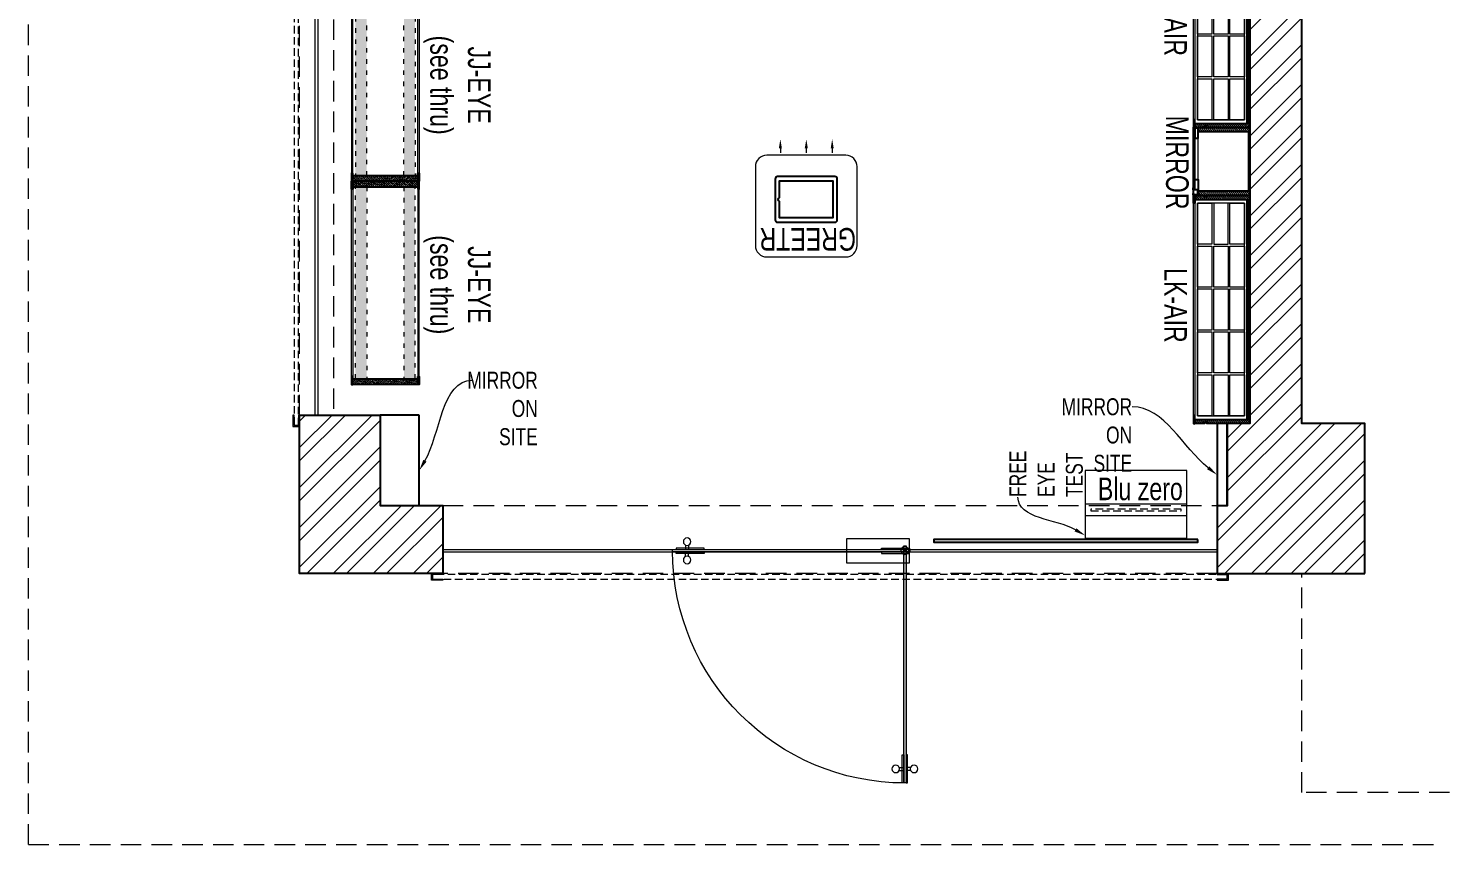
# Model space of a CAD drawing. Header units: feet. Extents: x 5142741 to 5149029, y -5286973 to -5271198.
# Drawn here: x 5142741 to 5149029, y -5286973 to -5283360 of the extents above; entities that cross this region are included whole.
import ezdxf
from ezdxf import colors
from ezdxf.entities.mleader import LeaderData, LeaderLine
from ezdxf.math import Vec2, Vec3

# ---------------------------------------------------------------- set-up
doc = ezdxf.new("R2010")
doc.units = ezdxf.units.FT
doc.header["$LTSCALE"] = 33
doc.header["$MEASUREMENT"] = 0
for name, pattern in [('a_p6_plan_L18$0$HIDDEN', [0.375, 0.25, -0.125]), ('ACAD_ISO03W100', [30, 12, -18]), ('D10_DASHED', [0.75, 0.5, -0.25]), ('HIDDENX2', [0.75, 0.5, -0.25])]:
    doc.linetypes.add(name, pattern=pattern)
for name, color, linetype, lineweight in [('A-Glazing', 4, 'Continuous', 20), ('A-shutter', 8, 'Continuous', 18), ('beam', 90, 'Continuous', 9), ('Glazing', 141, 'Continuous', 15), ('LENS-DIM', 252, 'Continuous', 5), ('LENS-FURNITURE', 13, 'Continuous', 9), ('LENS-PARTITION', 21, 'Continuous', 25), ('LENS-TEXT', 31, 'Continuous', 5), ('LENS_TEXT', 31, 'Continuous', 5), ('LK-FF&E FLOOR', 1, 'Continuous', 9), ('LK-FF&E WALL', 1, 'Continuous', 9), ('LN-ELEVATION-1', 81, 'Continuous', 25), ('LN-ELEVATION-2', 103, 'Continuous', 20), ('LN-ELEVATION-3', 125, 'Continuous', 18), ('LN-ELEVATION-4', 145, 'Continuous', 13), ('LN-HATCH', 251, 'Continuous', 0), ('PLANO-TXT', 252, 'Continuous', 5), ('rolling shutter', 1, 'Continuous', 5)]:
    doc.layers.add(name, color=color, linetype=linetype, lineweight=lineweight)
doc.layers.add('A-WALL', color=1, linetype='Continuous')
doc.styles.add('LK TXT', font='GILC____.TTF', dxfattribs={"height": 100})
doc.styles.get("Standard").update_dxf_attribs({"font": 'GILC____.TTF'})
pattern_1 = [(45, (-583719.1914, 43520.887), (3.31456304, 12.1533978), [15.625, -3.125, 0, -3.125])]
pattern_2 = [(45, (-584019.1914, 43520.887), (3.31456304, 12.1533978), [15.625, -3.125, 0, -3.125])]
pattern_3 = [(45, (7858558.917, 3503823.203), (-4.4901280605, 4.4901280605), [])]

# ---------------------------------------------------------------- blocks, each defined once
blk = doc.blocks.new('MIRROR')
at = {"layer": 'LN-HATCH', "ltscale": 0.5}
h = blk.add_hatch(dxfattribs=at)
h.set_pattern_fill('ANSI31', color=256, scale=2)
h.set_pattern_definition([(45, (4060433.7416, 1708720.787), (-4.4901280605, 4.4901280605), [])])
h.paths.add_polyline_path([(212.9, 101.3), (230.9, 101.3), (230.9, -127.7), (212.9, -127.7)])
h.paths.add_polyline_path([(230.9, 95.3), (494.9, 95.3), (494.9, 101.3), (230.9, 101.3)])
h.paths.add_polyline_path([(512.9, 101.3), (494.9, 101.3), (494.9, -127.7), (512.9, -127.7)])
at = {"layer": 'Defpoints'}
blk.add_lwpolyline([(512.9, 101.3), (212.9, 101.3), (212.9, -148.7), (512.9, -148.7)], close=True, dxfattribs=at)
at = {"layer": 'LN-ELEVATION-1'}
for points in [[(212.9, 101.3), (230.9, 101.3), (230.9, -127.7), (212.9, -127.7)], [(230.9, 95.3), (494.9, 95.3), (494.9, 101.3), (230.9, 101.3)], [(512.9, 101.3), (494.9, 101.3), (494.9, -127.7), (512.9, -127.7)], [(259.9, -141.7), (259.9, -127.7), (214.9, -127.7), (214.9, -148.7), (223.9, -148.7), (223.9, -147.2), (216.4, -147.2), (216.4, -141.7)], [(442.9, -141.7), (442.9, -127.7), (487.9, -127.7), (487.9, -148.7), (478.9, -148.7), (478.9, -147.2), (486.4, -147.2), (486.4, -141.7)], [(504.9, -148.7), (504.9, -147.2), (509.4, -147.2), (509.4, -129.2), (487.9, -129.2), (487.9, -127.7), (510.9, -127.7), (510.9, -148.7)]]:
    blk.add_lwpolyline(points, close=True, dxfattribs=at)
at = {"layer": 'LN-ELEVATION-2', "color": 4, "lineweight": 0}
blk.add_lwpolyline([(216.4, -141.7), (486.4, -141.7), (486.4, -147.2), (216.4, -147.2)], close=True, dxfattribs=at)
at = {"layer": 'LN-ELEVATION-2'}
blk.add_lwpolyline([(259.9, -141.7), (442.9, -141.7), (442.9, -127.7), (259.9, -127.7)], close=True, dxfattribs=at)
at = {"layer": 'LN-ELEVATION-4', "ltscale": 0.5}
blk.add_line((478.9, -148.7), (223.9, -148.7), dxfattribs=at)
blk = doc.blocks.new('*U42')
at = {"layer": 'A-shutter', "color": 5, "ltscale": 10}
for points in [[(41038450.5, -1561539.2), (41038450.5, -1561544.2), (41038405.5, -1561544.2), (41038405.5, -1561564.2), (41038450.5, -1561564.2), (41038450.5, -1561569.2), (41038400.5, -1561569.2), (41038400.5, -1561539.2)], [(41041876.5, -1561539.2), (41041876.5, -1561544.2), (41041921.5, -1561544.2), (41041921.5, -1561564.2), (41041876.5, -1561564.2), (41041876.5, -1561569.2), (41041926.5, -1561569.2), (41041926.5, -1561539.2)]]:
    blk.add_lwpolyline(points, close=True, dxfattribs=at)
at = {"layer": 'A-shutter', "color": 5, "linetype": 'HIDDENX2', "ltscale": 2}
blk.add_lwpolyline([(41038405.5, -1561544.2), (41038405.5, -1561564.2), (41041921.5, -1561564.2), (41041921.5, -1561544.2)], close=True, dxfattribs=at)
blk = doc.blocks.new('*U43')
at = {"layer": 'A-shutter', "color": 5, "ltscale": 10}
for points in [[(41036040.5, -1561539.2), (41036040.5, -1561544.2), (41035995.5, -1561544.2), (41035995.5, -1561564.2), (41036040.5, -1561564.2), (41036040.5, -1561569.2), (41035990.5, -1561569.2), (41035990.5, -1561539.2)], [(41041876.5, -1561539.2), (41041876.5, -1561544.2), (41041921.5, -1561544.2), (41041921.5, -1561564.2), (41041876.5, -1561564.2), (41041876.5, -1561569.2), (41041926.5, -1561569.2), (41041926.5, -1561539.2)]]:
    blk.add_lwpolyline(points, close=True, dxfattribs=at)
at = {"layer": 'A-shutter', "color": 5, "linetype": 'HIDDENX2', "ltscale": 2}
blk.add_lwpolyline([(41035995.5, -1561544.2), (41035995.5, -1561564.2), (41041921.5, -1561564.2), (41041921.5, -1561544.2)], close=True, dxfattribs=at)
blk = doc.blocks.new('A$C3f2096d8')
at = {"layer": 'LN-HATCH'}
h = blk.add_hatch(dxfattribs=at)
h.set_pattern_fill('ANSI32', color=256, scale=333, angle=180)
h.set_pattern_definition([(225, (-5057525.58, 5274698.1), (88.2999593, -88.2999593), []), (225, (-5057584.45, 5274698.1), (88.2999593, -88.2999593), [])])
h.paths.add_polyline_path([(4187, -13107), (4187, -12443), (3908, -12443), (3908, 230), (-526, 230), (-526, -3012), (-376, -3012), (-376, -390), (0, -390), (0, 0), (3546, 0), (3546, -3000), (3678, -3000), (3678, -12443), (3578, -12443), (3578, -12807), (3533, -12807), (3533, -13107)])
h.paths.add_polyline_path([(-526, -12406), (-170, -12406), (-170, -12806), (107, -12806), (107, -13107), (-526, -13107)], flags=17)
h.paths.add_polyline_path([(-526, -6570), (3, -6570), (3, -5930), (-526, -5930)], flags=17)
at = {"layer": 'A-Glazing'}
for points in [[(-445, -6570), (-445, -12406), (-457, -12406), (-457, -6570)], [(107, -13000.5), (3533, -13000.5), (3533, -13012.5), (107, -13012.5)]]:
    blk.add_lwpolyline(points, close=True, dxfattribs=at)
at = {"layer": 'A-WALL'}
blk.add_lwpolyline([(4187, -13107), (4187, -12443), (3908, -12443), (3908, 230), (-526, 230), (-526, -3012), (-376, -3012), (-376, -390), (0, -390), (0, 0), (3546, 0), (3546, -3000), (3678, -3000), (3678, -12443), (3578, -12443), (3578, -12807), (3533, -12807), (3533, -13107)], close=True, dxfattribs=at)
blk.add_lwpolyline([(-526, -12406), (-170, -12406), (-170, -12806), (107, -12806), (107, -13107), (-526, -13107), (-526, -12406)], dxfattribs=at)
at = {"layer": 'beam', "linetype": 'a_p6_plan_L18$0$HIDDEN', "lineweight": 5, "ltscale": 11}
for points in [[(-1726, -14307), (-1726, 1467.3)], [(3908, -14077), (3908, -13107)], [(4561.7, -14077), (3908, -14077)], [(-1726, -14307), (4531.3, -14307)]]:
    blk.add_lwpolyline(points, dxfattribs=at)
for points in [[(-526, -6570), (-376, -6570), (-376, -12406), (-526, -12406)], [(3533, -13107), (107, -13107), (107, -12806), (3533, -12806)]]:
    blk.add_lwpolyline(points, close=True, dxfattribs=at)
at = {"layer": 'rolling shutter', "color": 2, "rotation": 270}
blk.add_blockref('*U43', (1561013.2, 41029470.5), dxfattribs=at)
at = {"layer": 'rolling shutter', "color": 2}
blk.add_blockref('*U42', (-41038343.5, 1548432.2), dxfattribs=at)
blk = doc.blocks.new('Entrance Door')
at = {"layer": 'Glazing', "ltscale": 111}
blk.add_hatch(color=256, dxfattribs=at).paths.add_polyline_path([(18, -34.8), (18, -1235), (30, -1235), (30, -34.8)])
at = {"layer": 'Glazing'}
for p, q in [((30, -54.2), (18, -66.2)), ((1117.8, -31.3), (1117.8, -54.3)), ((1117.8, -89.2), (1117.8, -66.3)), ((1132.8, -31.3), (1132.8, -54.3)), ((1132.8, -89.2), (1132.8, -66.3))]:
    blk.add_line(p, q, dxfattribs=at)
at = {"layer": 'Glazing', "ltscale": 44}
for p, q in [((-4.9, -1156.3), (18, -1156.3)), ((-4.9, -1171.3), (18, -1171.3)), ((52.9, -1156.3), (30, -1156.3)), ((52.9, -1171.3), (30, -1171.3))]:
    blk.add_line(p, q, dxfattribs=at)
at = {"layer": 'Glazing'}
for points in [[(320, -120.5), (0, -120.5), (0, 0), (320, 0)], [(0, -54.2), (142.5, -54.2), (142.5, -46.8), (0, -46.8)], [(0, -66.2), (142.5, -66.2), (142.5, -73.7), (0, -73.7)], [(1180.8, -54.3), (1038.3, -54.3), (1038.3, -46.8), (1180.8, -46.8)], [(1180.8, -66.3), (1038.3, -66.3), (1038.3, -73.8), (1180.8, -73.8)]]:
    blk.add_lwpolyline(points, close=True, dxfattribs=at)
at = {"layer": 'Glazing', "ltscale": 222}
blk.add_lwpolyline([(-1.5, -66.2), (1198.8, -66.2), (1198.8, -54.2), (-1.5, -54.2)], close=True, dxfattribs=at)
at = {"layer": 'Glazing', "ltscale": 111}
blk.add_lwpolyline([(18, -34.8), (18, -1235), (30, -1235), (30, -34.8)], close=True, dxfattribs=at)
at = {"layer": 'Glazing', "ltscale": 44}
for points in [[(18, -1092.5), (18, -1235), (10.5, -1235), (10.5, -1092.5)], [(30, -1092.5), (30, -1235), (37.5, -1235), (37.5, -1092.5)]]:
    blk.add_lwpolyline(points, close=True, dxfattribs=at)
at = {"layer": 'Glazing'}
for centre, radius in [((1125.3, -13.9), 19), ((24, -58.7), 19.8), ((1125.3, -106.6), 19)]:
    blk.add_circle(centre, radius, dxfattribs=at)
at = {"layer": 'Glazing', "ltscale": 44}
for centre in [(-22.4, -1163.8), (70.4, -1163.8)]:
    blk.add_circle(centre, 19, dxfattribs=at)
at = {"layer": 'Glazing', "ltscale": 222}
blk.add_arc((24, -60.2), 1174.8, 270, 359.99955, dxfattribs=at)
blk = doc.blocks.new('JJ STSH 900')
h = blk.add_hatch(color=177)
h.dxf.hatch_style = 1
h.paths.add_polyline_path([(425, 50), (-425, 50), (-425, 0), (425, 0)])
h = blk.add_hatch(color=177)
h.dxf.hatch_style = 1
h.paths.add_polyline_path([(425, -164), (-425, -164), (-425, -214), (425, -214)])
at = {"layer": 'LN-HATCH', "ltscale": 0.5}
h = blk.add_hatch(dxfattribs=at)
h.set_pattern_fill('ANSI36', color=256, scale=50)
h.set_pattern_definition(pattern_1)
h.paths.add_polyline_path([(-415, 62), (-415, 68), (-450, 68), (-450, 62)])
h = blk.add_hatch(dxfattribs=at)
h.set_pattern_fill('ANSI36', color=256, scale=50)
h.set_pattern_definition(pattern_2)
h.paths.add_polyline_path([(415, 62), (415, 68), (450, 68), (450, 62)])
h = blk.add_hatch(dxfattribs=at)
h.set_pattern_fill('ANSI36', color=256, scale=50)
h.set_pattern_definition(pattern_1)
h.paths.add_polyline_path([(-425, 62), (-450, 62), (-450, 18), (-450, 8), (-450, -226), (-425, -226)])
h = blk.add_hatch(dxfattribs=at)
h.set_pattern_fill('ANSI36', color=256, scale=50)
h.set_pattern_definition(pattern_2)
h.paths.add_polyline_path([(450, 8), (450, 18), (450, 62), (425, 62), (425, -226), (450, -226)])
h = blk.add_hatch(dxfattribs=at)
h.set_pattern_fill('ANSI36', color=256, scale=50)
h.set_pattern_definition(pattern_1)
h.paths.add_polyline_path([(-415, -226), (-415, -232), (-450, -232), (-450, -226)])
h = blk.add_hatch(dxfattribs=at)
h.set_pattern_fill('ANSI36', color=256, scale=50)
h.set_pattern_definition(pattern_2)
h.paths.add_polyline_path([(415, -226), (415, -232), (450, -232), (450, -226)])
at = {"layer": 'LN-ELEVATION-1', "ltscale": 0.5}
for points in [[(-415, 62), (-415, 68), (-450, 68), (-450, 62)], [(415, 62), (415, 68), (450, 68), (450, 62)], [(-450, -226), (-450, 8), (-450, 8), (-450, 18), (-450, 18), (-450, 62), (-425, 62), (-425, -226)], [(450, -226), (450, 8), (450, 8), (450, 18), (450, 18), (450, 62), (425, 62), (425, -226)], [(-415, -226), (-415, -232), (-450, -232), (-450, -226)], [(415, -226), (415, -232), (450, -232), (450, -226)]]:
    blk.add_lwpolyline(points, close=True, dxfattribs=at)
at = {"layer": 'LN-ELEVATION-3', "ltscale": 0.5}
for p, q in [((-415, 68), (415, 68)), ((415, 62), (-415, 62)), ((425, -226), (-425, -226)), ((415, -226), (-415, -226)), ((-415, -232), (415, -232))]:
    blk.add_line(p, q, dxfattribs=at)
at = {"layer": 'LN-ELEVATION-4', "linetype": 'ACAD_ISO03W100', "ltscale": 0.05}
for points in [[(425, 0), (-425, 0), (-425, 50), (425, 50)], [(425, -164), (-425, -164), (-425, -214), (425, -214)]]:
    blk.add_lwpolyline(points, close=True, dxfattribs=at)
blk = doc.blocks.new('VC HD 1010')
at = {"layer": 'LN-HATCH', "ltscale": 0.5}
h = blk.add_hatch(dxfattribs=at)
h.set_pattern_fill('ANSI31', color=256, scale=2)
h.set_pattern_definition([(45, (3761554.586, 1795022.936), (-4.490128061, 4.490128061), [])])
h.paths.add_polyline_path([(-505.2, 24), (-505.2, -166), (-499.2, -166), (-499.2, -176), (-505.2, -176), (-505.2, -220), (-487.2, -220), (-487.2, 24)])
h = blk.add_hatch(dxfattribs=at)
h.set_pattern_fill('ANSI31', color=256, scale=2)
h.set_pattern_definition(pattern_3)
h.paths.add_polyline_path([(504.8, 24), (504.8, -166), (498.8, -166), (498.8, -176), (504.8, -176), (504.8, -220), (486.8, -220), (486.8, 24)])
h = blk.add_hatch(dxfattribs=at)
h.set_pattern_fill('ANSI31', color=256, scale=2)
h.set_pattern_definition([(45, (7858741.917, 3503823.203), (-4.4901280605, 4.4901280605), [])])
h.paths.add_polyline_path([(-470.2, -220), (-470.2, -226), (-505.2, -226), (-505.2, -220)])
h = blk.add_hatch(dxfattribs=at)
h.set_pattern_fill('ANSI31', color=256, scale=2)
h.set_pattern_definition(pattern_3)
h.paths.add_polyline_path([(476.8, -220), (476.8, -226), (511.8, -226), (511.8, -220)])
at = {"layer": 'LN-ELEVATION-1', "ltscale": 0.5}
for points in [[(-505.2, 24), (-505.2, -166), (-499.2, -166), (-499.2, -176), (-505.2, -176), (-505.2, -220), (-487.2, -220), (-487.2, 24)], [(486.8, 12), (-487.2, 12), (-487.2, 18), (486.8, 18)], [(504.8, 24), (504.8, -166), (498.8, -166), (498.8, -176), (504.8, -176), (504.8, -220), (486.8, -220), (486.8, 24)], [(-470.2, -220), (-470.2, -226), (-505.2, -226), (-505.2, -220)], [(469.8, -220), (469.8, -226), (504.8, -226), (504.8, -220)]]:
    blk.add_lwpolyline(points, close=True, dxfattribs=at)
at = {"layer": 'LN-ELEVATION-2', "ltscale": 0.5}
blk.add_lwpolyline([(470.2, 0), (-470.2, 0), (-470.2, -208), (470.2, -208)], close=True, dxfattribs=at)
at = {"layer": 'LN-ELEVATION-3', "ltscale": 0.5}
for p, q in [((-487.2, 24), (486.8, 24)), ((-470.2, -220), (469.8, -220)), ((469.8, -226), (-470.2, -226))]:
    blk.add_line(p, q, dxfattribs=at)
for points in [[(-470.2, 0), (-288.5, 0), (-288.5, -64), (-470.2, -64)], [(-280.5, 0), (-98.8, 0), (-98.8, -64), (-280.5, -64)], [(-90.8, 0), (90.8, 0), (90.8, -64), (-90.8, -64)], [(98.8, 0), (280.5, 0), (280.5, -64), (98.8, -64)], [(288.5, 0), (470.2, 0), (470.2, -64), (288.5, -64)], [(-470.2, -136), (-288.5, -136), (-288.5, -72), (-470.2, -72)], [(-280.5, -72), (-98.8, -72), (-98.8, -136), (-280.5, -136)], [(-90.8, -72), (90.8, -72), (90.8, -136), (-90.8, -136)], [(98.8, -72), (280.5, -72), (280.5, -136), (98.8, -136)], [(288.5, -72), (470.2, -72), (470.2, -136), (288.5, -136)], [(-470.2, -144), (-288.5, -144), (-288.5, -208), (-470.2, -208)], [(-280.5, -144), (-98.8, -144), (-98.8, -208), (-280.5, -208)], [(-90.8, -144), (90.8, -144), (90.8, -208), (-90.8, -208)], [(98.8, -144), (280.5, -144), (280.5, -208), (98.8, -208)], [(288.5, -144), (470.2, -144), (470.2, -208), (288.5, -208)]]:
    blk.add_lwpolyline(points, close=True, dxfattribs=at)
blk = doc.blocks.new('BLUE ZERO')
at = {"layer": 'LENS-FURNITURE', "ltscale": 0.5}
for points in [[(86206.7, 120883.4), (86206.7, 120433.4), (85906.7, 120433.4), (85906.7, 120883.4)], [(86106.7, 120883.4), (86106.7, 120433.4), (86056.7, 120433.4), (86056.7, 120883.4)]]:
    blk.add_lwpolyline(points, close=True, dxfattribs=at)
at = {"layer": 'LENS-FURNITURE', "linetype": 'D10_DASHED', "ltscale": 2}
blk.add_lwpolyline([(86085.7, 120858.4), (86085.7, 120458.4), (86077.7, 120458.4), (86077.7, 120858.4)], close=True, dxfattribs=at)
blk = doc.blocks.new('GREETR 450x450')
at = {"layer": 'LN-ELEVATION-1', "linetype": 'ByBlock', "lineweight": -2}
for p, q in [((481.3, 339.7), (461, 339.7)), ((481.3, 225), (461, 225)), ((481.3, 110.3), (461, 110.3))]:
    blk.add_line(p, q, dxfattribs=at)
at = {"layer": 'LN-ELEVATION-1'}
for points in [[(355.5, 98.3), (355.5, 352.3, 0.414214), (345.5, 362.3), (163.5, 362.3, 0.414214), (153.5, 352.3), (153.5, 98.3, 0.414214), (163.5, 88.3), (345.5, 88.3, 0.414214)], [(264, 342.8), (336.5, 342.8), (336.5, 107.8), (172.5, 107.8), (172.5, 342.8), (245, 342.8, 0.327538), (246.9, 344.2, -0.733799), (262.1, 344.2, 0.327538)]]:
    blk.add_lwpolyline(points, format="xyb", close=True, dxfattribs=at)
at = {"layer": 'LN-ELEVATION-1', "linetype": 'ByBlock', "lineweight": -2}
for points in [[(481.3, 346.4), (481.3, 333.1), (521.3, 339.7)], [(481.3, 231.7), (481.3, 218.3), (521.3, 225)], [(481.3, 116.9), (481.3, 103.6), (521.3, 110.3)]]:
    blk.add_solid(points, dxfattribs=at)
at = {"layer": 'LN-ELEVATION-2'}
blk.add_lwpolyline([(50, 0), (400, 0, 0.414214), (450, 50), (450, 400, 0.414214), (400, 450), (50, 450, 0.414214), (0, 400), (0, 50, 0.414214)], format="xyb", close=True, dxfattribs=at)
at = {"layer": 'LENS-TEXT', "color": 0, "linetype": 'Continuous', "ltscale": 3, "insert": (78.9, 218.7), "char_height": 100, "attachment_point": 5, "rotation": 90, "style": 'LK TXT'}
blk.add_mtext_dynamic_manual_height_columns('GREETR', width=353.056, gutter_width=0.5, heights=[0], dxfattribs=at)

msp = doc.modelspace()

# ---------------------------------------------------------------- linework, layer by layer
msp.add_lwpolyline([(5147914.9, -5285622.6), (5146746.9, -5285622.6), (5146746.9, -5285634.6), (5147914.9, -5285634.6)], close=True)
at = {"layer": 'LENS-PARTITION'}
for points in [[(5144470.4, -5285072.1), (5144297.4, -5285072.1), (5144297.4, -5285472.1), (5144470.4, -5285472.1)], [(5148000.4, -5285472.1), (5148045.4, -5285472.1), (5148045.4, -5285109.1), (5148000.4, -5285109.1)]]:
    msp.add_lwpolyline(points, close=True, dxfattribs=at)

# ---------------------------------------------------------------- block references
at = {"layer": 'A-Glazing', "xscale": -0.8748404702499005, "yscale": 0.8748404702499005, "zscale": 0.8748404702499005, "rotation": 359.9999889093191}
msp.add_blockref('Entrance Door', (5146640.1, -5285619.9), dxfattribs=at)
at = {"layer": 'LENS-DIM', "color": 2}
msp.add_blockref('A$C3f2096d8', (5144467.4, -5272666.1), dxfattribs=at)
at = {"layer": 'LK-FF&E FLOOR', "rotation": 89.99999999999999}
msp.add_blockref('GREETR 450x450', (5146407.9, -5284371.7), dxfattribs=at)
at = {"layer": 'LK-FF&E FLOOR', "xscale": -1, "rotation": 90}
msp.add_blockref('BLUE ZERO', (5268300.6, -5199409.9), dxfattribs=at)
at = {"layer": 'LK-FF&E WALL'}
for name, p, rotation in [('VC HD 1010', (5148121.4, -5283294.3), 270), ('MIRROR', (5148044, -5283586.2), 270), ('JJ STSH 900', (5144238.4, -5284486.1), 90.00000000000003), ('VC HD 1010', (5148121.4, -5284604.3), 270)]:
    msp.add_blockref(name, p, dxfattribs=dict(at, rotation=rotation))
at = {"layer": 'LK-FF&E WALL', "xscale": -1, "rotation": 90}
msp.add_blockref('JJ STSH 900', (5144238.4, -5283586.1), dxfattribs=at)

# ---------------------------------------------------------------- texts
at = {"layer": 'LENS_TEXT', "linetype": 'Continuous', "ltscale": 3, "insert": (5147824, -5283953.8), "char_height": 100, "width": 324.474, "attachment_point": 5, "rotation": 270, "style": 'LK TXT'}
msp.add_mtext('{\\C7;MIRROR}', dxfattribs=at)
at = {"layer": 'PLANO-TXT', "linetype": 'Continuous', "ltscale": 3, "char_height": 100, "width": 443.309, "attachment_point": 5, "rotation": 270, "style": 'LK TXT'}
for s, insert in [('LK-AIR', (5147816.9, -5283316.9)), ('JJ-EYE\\P(see thru)', (5144637.7, -5283611.1)), ('JJ-EYE\\P(see thru)', (5144637.7, -5284494.9)), ('LK-AIR', (5147816.9, -5284586.1))]:
    msp.add_mtext(s, dxfattribs=dict(at, insert=insert))
at = {"layer": 'PLANO-TXT', "linetype": 'Continuous', "ltscale": 3, "insert": (5147660.9, -5285399.1), "char_height": 100, "width": 510.552, "attachment_point": 5, "style": 'LK TXT'}
msp.add_mtext('\\pt800;Blu zero', dxfattribs=at)

# ---------------------------------------------------------------- leaders
at = {"layer": 'LENS-TEXT', "color": 0, "linetype": 'Continuous', "ltscale": 3}
ml = msp.add_multileader_mtext('Standard', dxfattribs=at)
ml.set_content('\\pxqr,t3;{\\C0;MIRROR ON SITE}', color=1)
ml.set_leader_properties(color=256, linetype='ByLayer', lineweight=-1)
ml.build(insert=Vec2(0, 0))
ml.multileader.update_dxf_attribs({"leader_type": 2, "dogleg_length": 0.36, "arrow_head_size": 50})
ctx = ml.context
ctx.base_point, ctx.char_height, ctx.arrow_head_size, ctx.landing_gap_size, ctx.plane_origin, ctx.plane_x_axis, ctx.plane_y_axis = Vec3(5144705.4, -5284917.7), 75, 50, 0.09, Vec3(5150352.4, -5286413.9), Vec3(0.999999, -0.001097), Vec3(0.001097, 0.999999)
notes = []
notes.append((ctx, [(1, (1, 1, 0), (5144705.1, -5284917.7), (0.999999, -0.001097), 0.36, [(1, [(5144470.4, -5285317)], 0, [])])]))
ctx.mtext.insert, ctx.mtext.text_direction, ctx.mtext.rotation, ctx.mtext.width, ctx.mtext.flow_direction = Vec3(5144705.5, -5284879.7), Vec3(0.999999, -0.001097), 6.282088, 289.544, 5
ml = msp.add_multileader_mtext('Standard', dxfattribs=at)
ml.set_content('\\pxqr,t3;{\\C0;MIRROR ON SITE}', color=1)
ml.set_leader_properties(color=256, linetype='ByLayer', lineweight=-1)
ml.build(insert=Vec2(0, 0))
ml.multileader.update_dxf_attribs({"leader_type": 2, "dogleg_length": 0.36, "arrow_head_size": 50})
ctx = ml.context
ctx.base_point, ctx.char_height, ctx.arrow_head_size, ctx.landing_gap_size, ctx.plane_origin, ctx.plane_x_axis, ctx.plane_y_axis = Vec3(5147374.4, -5285035.5), 75, 50, 0.09, Vec3(5141977.4, -5286531.4), Vec3(0.999999, 0.001097), Vec3(-0.001097, 0.999999)
ctx.text_align_type = 2
notes.append((ctx, [(1, (1, 1, 0), (5147624.7, -5285035.2), (-0.999999, -0.001097), 0.36, [(1, [(5148000.4, -5285336.5)], 0, [])])]))
ctx.mtext.insert, ctx.mtext.text_direction, ctx.mtext.rotation, ctx.mtext.width, ctx.mtext.alignment, ctx.mtext.flow_direction = Vec3(5147624.3, -5284997.2), Vec3(0.999999, 0.001097), 0.001097, 289.544, 3, 5
at = {"layer": 'LENS_TEXT', "color": 1, "linetype": 'Continuous', "ltscale": 3}
ml = msp.add_multileader_mtext('Standard', dxfattribs=at)
ml.set_content('{\\C256;FREE EYE TEST}', color=1)
ml.set_leader_properties(color=256, linetype='ByLayer', lineweight=-1)
ml.build(insert=Vec2(0, 0))
ml.multileader.update_dxf_attribs({"leader_type": 2, "dogleg_length": 0.36, "arrow_head_size": 50})
ctx = ml.context
ctx.base_point, ctx.char_height, ctx.arrow_head_size, ctx.landing_gap_size, ctx.plane_origin, ctx.plane_x_axis, ctx.plane_y_axis = Vec3(5147119.4, -5285434.4), 75, 50, 0.09, Vec3(5145757, -5286712.2), Vec3(0, 1), Vec3(-1, 0)
notes.append((ctx, [(0, (1, 1, 0), (5147119.4, -5285434.8), (0, 1), 0.36, [(1, [(5147417.2, -5285604.6)], 0, [])])]))
ctx.mtext.insert, ctx.mtext.text_direction, ctx.mtext.rotation, ctx.mtext.width, ctx.mtext.flow_direction = Vec3(5147081.4, -5285434.3), Vec3(0, 1), 1.570796, 354.238, 5
for ctx, leaders in notes:
    for number, flags, end, landing, length, lines in leaders:
        leader = LeaderData()
        leader.index, (leader.has_last_leader_line, leader.has_dogleg_vector, leader.attachment_direction) = number, flags
        leader.last_leader_point, leader.dogleg_vector, leader.dogleg_length = Vec3(end), Vec3(landing), length
        for number, points, colour, breaks in lines:
            line = LeaderLine()
            line.index, line.vertices, line.color, line.breaks = number, Vec3.list(points), colors.encode_raw_color(colour), breaks
            leader.lines.append(line)
        ctx.leaders.append(leader)

doc.saveas('drawing.dxf')
